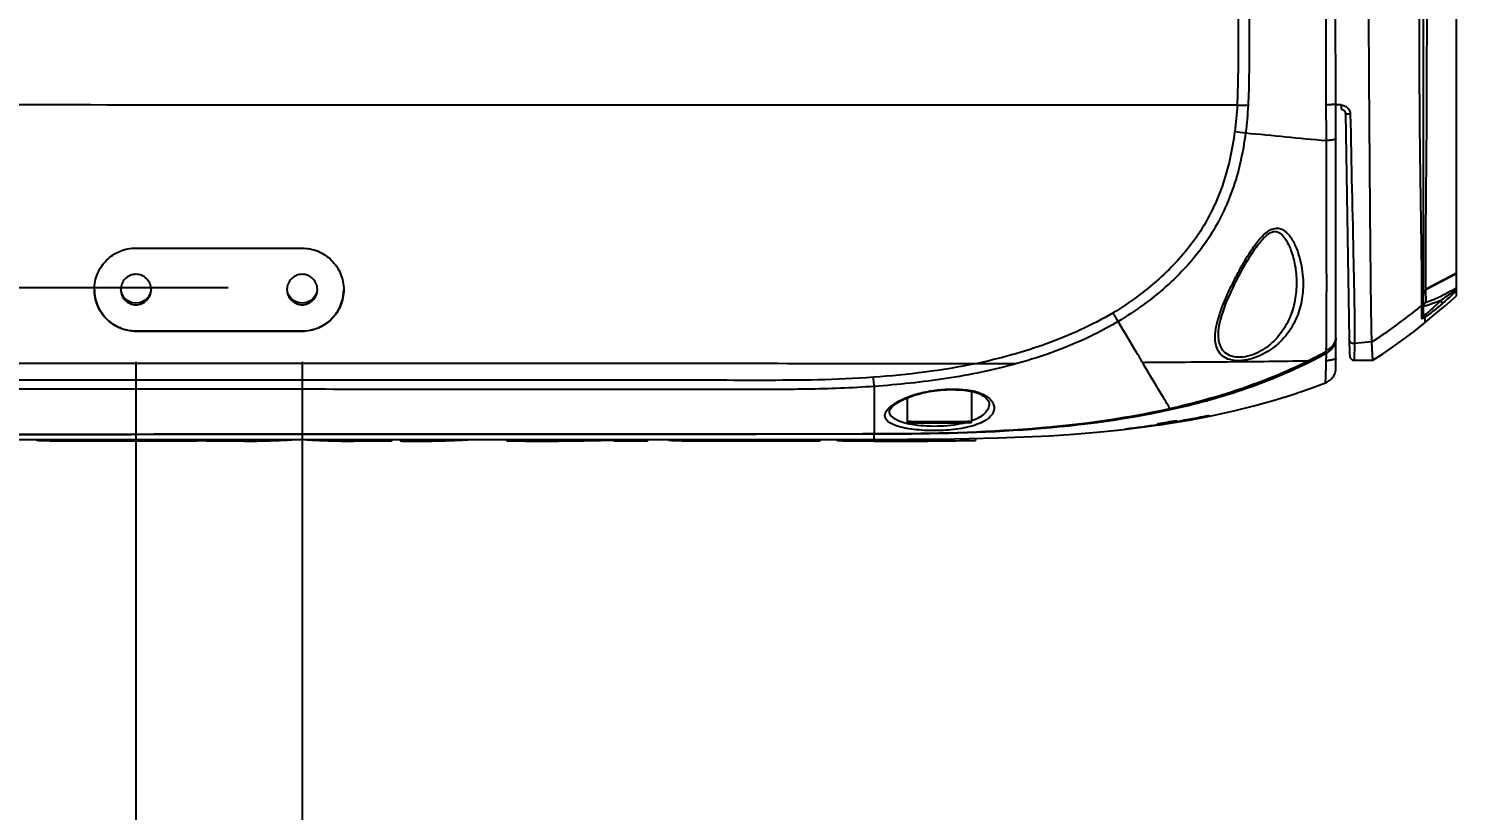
# Model space of a CAD drawing. Header units: millimetres. Extents: x 5828 to 6704, y 123 to 421.
# Drawn here: x 6383.82 to 6391.55, y 184.12 to 188.35 of the extents above; entities that cross this region are included whole.
import ezdxf

# ---------------------------------------------------------------- set-up
doc = ezdxf.new("R2010")
doc.units = ezdxf.units.MM
doc.layers.add('外形图', color=7, linetype='Continuous')
doc.layers.add('尺寸标注', color=7, linetype='Continuous')
doc.styles.add('微软雅黑', font='msyh.ttc', dxfattribs={"height": 1.5})
doc.dimstyles.new('尺寸标注_1_20比例', dxfattribs={"dimtxt": 1.5, "dimasz": 1.25, "dimexe": 0.5, "dimexo": 0.4, "dimgap": 0.5, "dimtad": 1, "dimdec": 1, "dimlfac": 20, "dimdsep": 46, "dimtxsty": '微软雅黑', "dimcen": 0.09, "dimadec": 0, "dimazin": 0, "dimtp": 0.01, "dimtm": 0.01, "dimtfac": 1, "dimtdec": 1, "dimtofl": 0, "dimtmove": 0, "dimatfit": 3, "dimfxl": 1, "dimtolj": 1, "dimarcsym": 0})

# ---------------------------------------------------------------- blocks, each defined once
blk = doc.blocks.new('*D1097')
at = {"layer": 'Defpoints', "color": 0}
for p in [(6374.8045, 187.5086), (6384.4045, 186.9495), (6384.4045, 180.8006)]:
    blk.add_point(p, dxfattribs=at)
at = {"layer": '尺寸标注', "color": 0, "lineweight": -2}
for p, q in [((6374.8045, 187.1086), (6374.8045, 180.3006)), ((6384.4045, 186.5495), (6384.4045, 180.3006)), ((6376.0545, 180.8006), (6383.1545, 180.8006))]:
    blk.add_line(p, q, dxfattribs=at)
at = {"layer": '尺寸标注', "color": 0}
for points in [[(6376.0545, 181.009), (6376.0545, 180.5923), (6374.8045, 180.8006)], [(6383.1545, 180.5923), (6383.1545, 181.009), (6384.4045, 180.8006)]]:
    blk.add_solid(points, dxfattribs=at)
at = {"layer": '尺寸标注', "color": 0, "insert": (6379.6045, 182.0744), "char_height": 1.5, "attachment_point": 5, "style": '微软雅黑'}
blk.add_mtext('\\A1;\\A1;{\\fAlibaba PuHuiTi 3.0 55 Regular|b0|i0|c134|p18;192}', dxfattribs=at)
blk = doc.blocks.new('*D1098')
at = {"layer": 'Defpoints', "color": 0}
for p in [(6384.4045, 186.9495), (6385.3045, 186.9495), (6384.4045, 180.8006)]:
    blk.add_point(p, dxfattribs=at)
at = {"layer": '尺寸标注', "color": 0, "lineweight": -2}
for p, q in [((6384.4045, 186.5495), (6384.4045, 180.3006)), ((6385.3045, 186.5495), (6385.3045, 180.3006)), ((6383.1545, 180.8006), (6381.9045, 180.8006)), ((6386.5545, 180.8006), (6391.321, 180.8006))]:
    blk.add_line(p, q, dxfattribs=at)
at = {"layer": '尺寸标注', "color": 0}
for points in [[(6383.1545, 180.5923), (6383.1545, 181.009), (6384.4045, 180.8006)], [(6386.5545, 181.009), (6386.5545, 180.5923), (6385.3045, 180.8006)]]:
    blk.add_solid(points, dxfattribs=at)
at = {"layer": '尺寸标注', "color": 0, "insert": (6389.7425, 182.0722), "char_height": 1.5, "attachment_point": 5, "style": '微软雅黑'}
blk.add_mtext('\\A1;\\A1;{\\fAlibaba PuHuiTi 3.0 55 Regular|b0|i0|c134|p18;18}', dxfattribs=at)
blk = doc.blocks.new('*D1099')
at = {"layer": 'Defpoints', "color": 0}
for p in [(6385.3045, 191.5488), (6370.1354, 186.9495), (6385.3045, 186.9495)]:
    blk.add_point(p, dxfattribs=at)
at = {"layer": '尺寸标注', "color": 0, "lineweight": -2}
for p, q in [((6384.9045, 191.5488), (6369.6354, 191.5488)), ((6370.1354, 190.2988), (6370.1354, 188.1995)), ((6384.9045, 186.9495), (6369.6354, 186.9495))]:
    blk.add_line(p, q, dxfattribs=at)
at = {"layer": '尺寸标注', "color": 0}
for points in [[(6370.3437, 190.2988), (6369.927, 190.2988), (6370.1354, 191.5488)], [(6369.927, 188.1995), (6370.3437, 188.1995), (6370.1354, 186.9495)]]:
    blk.add_solid(points, dxfattribs=at)
at = {"layer": '尺寸标注', "color": 0, "insert": (6368.8616, 189.3315), "char_height": 1.5, "attachment_point": 5, "rotation": 90, "style": '微软雅黑'}
blk.add_mtext('\\A1;\\A1;{\\fAlibaba PuHuiTi 3.0 55 Regular|b0|i0|c134|p18;92}', dxfattribs=at)
blk = doc.blocks.new('*D1156')
at = {"layer": 'Defpoints', "color": 0}
for p in [(6399.0545, 188.5336), (6374.8045, 187.5086), (6374.8045, 176.0125)]:
    blk.add_point(p, dxfattribs=at)
at = {"layer": '尺寸标注', "color": 0, "lineweight": -2}
for p, q in [((6399.0545, 188.1336), (6399.0545, 175.5125)), ((6374.8045, 187.1086), (6374.8045, 175.5125)), ((6397.8045, 176.0125), (6376.0545, 176.0125))]:
    blk.add_line(p, q, dxfattribs=at)
at = {"layer": '尺寸标注', "color": 0}
for points in [[(6376.0545, 176.2209), (6376.0545, 175.8042), (6374.8045, 176.0125)], [(6397.8045, 175.8042), (6397.8045, 176.2209), (6399.0545, 176.0125)]]:
    blk.add_solid(points, dxfattribs=at)
at = {"layer": '尺寸标注', "color": 0, "insert": (6386.9295, 177.2882), "char_height": 1.5, "attachment_point": 5, "style": '微软雅黑'}
blk.add_mtext('\\A1;485', dxfattribs=at)

msp = doc.modelspace()

# ---------------------------------------------------------------- linework, layer by layer
at = {"layer": '外形图', "linetype": 'ByBlock'}
for p, q in [((6391.377, 186.8027), (6391.377, 191.7367)), ((6391.5545, 187.2464), (6391.5545, 191.6104)), ((6390.8995, 187.9423), (6390.9004, 187.9423)), ((6390.9004, 187.9423), (6390.902, 187.9423)), ((6390.902, 186.5179), (6390.902, 187.9423)), ((6390.902, 187.9423), (6390.9295, 187.9423)), ((6390.9295, 187.9423), (6390.9295, 187.9177)), ((6390.9529, 187.8934), (6390.9745, 186.6721)), ((6391.5545, 186.9067), (6391.5545, 187.2464)), ((6390.6883, 186.9897), (6390.6883, 186.9896)), ((6391.5545, 187.0249), (6391.3896, 186.9388)), ((6391.3896, 186.9388), (6391.3895, 186.9421)), ((6391.3905, 186.873), (6391.3896, 186.9388)), ((6391.5545, 186.9344), (6391.5545, 186.9428)), ((6389.7235, 186.7679), (6389.6952, 186.8145)), ((6391.3677, 186.7833), (6391.3678, 186.8546)), ((6391.3851, 186.7625), (6391.3845, 186.7907)), ((6384.4045, 186.7155), (6384.4045, 186.7158)), ((6384.4045, 186.7158), (6385.3045, 186.7158)), ((6385.3045, 186.7151), (6385.3045, 186.7158)), ((6390.9745, 186.6721), (6390.9762, 186.5903)), ((6391.0024, 186.6481), (6391.0014, 186.5581)), ((6391.0967, 186.6569), (6391.0024, 186.6481)), ((6390.9762, 186.5909), (6390.9764, 186.5835)), ((6390.9764, 186.5839), (6390.9764, 186.5832)), ((6390.9764, 186.5832), (6390.9764, 186.5823)), ((6390.9764, 186.5823), (6390.9764, 186.5821)), ((6390.9764, 186.5821), (6390.9764, 186.5819)), ((6390.9764, 186.5819), (6390.9764, 186.5817)), ((6390.9764, 186.5816), (6390.9765, 186.5816)), ((6390.9765, 186.5815), (6390.9765, 186.5814)), ((6391.0014, 186.5581), (6391.102, 186.5582)), ((6388.402, 186.4164), (6388.402, 186.1606)), ((6388.5795, 186.3534), (6388.5795, 186.227)), ((6388.9295, 186.3896), (6388.9295, 186.227)), ((6390.1177, 186.2362), (6390.2361, 186.2592)), ((6390.2134, 186.2578), (6390.2131, 186.2604)), ((6390.2134, 186.2604), (6390.2134, 186.2578)), ((6389.7367, 186.1814), (6389.8662, 186.1971)), ((6389.7634, 186.1856), (6389.7634, 186.187)), ((6389.7634, 186.1856), (6389.7635, 186.187)), ((6389.7635, 186.1856), (6389.7634, 186.1856)), ((6389.8662, 186.1971), (6389.994, 186.2155)), ((6389.9384, 186.2106), (6389.9388, 186.2153)), ((6389.9384, 186.2106), (6389.9384, 186.2153)), ((6389.9384, 186.2088), (6389.9385, 186.2106)), ((6389.9384, 186.2072), (6389.9384, 186.2088)), ((6389.9384, 186.2072), (6389.9385, 186.2088)), ((6389.9385, 186.2106), (6389.9389, 186.2152)), ((6389.9385, 186.2088), (6389.9386, 186.2106)), ((6389.9386, 186.2106), (6389.9391, 186.2152)), ((6389.9389, 186.2152), (6389.9389, 186.2154)), ((6389.9391, 186.2152), (6389.9391, 186.2154)), ((6389.994, 186.2155), (6390.1177, 186.2362)), ((6390.0376, 186.2311), (6390.0376, 186.2319)), ((6390.038, 186.2267), (6390.0376, 186.2311)), ((6390.0382, 186.2268), (6390.0377, 186.2319)), ((6390.0384, 186.2268), (6390.0379, 186.232)), ((6390.0384, 186.2228), (6390.038, 186.2267)), ((6390.0384, 186.2248), (6390.0382, 186.2268)), ((6390.0384, 186.232), (6390.0384, 186.2268)), ((6390.0384, 186.2248), (6390.0384, 186.2228)), ((6381.8543, 186.1298), (6388.402, 186.1298)), ((6383.8683, 186.1298), (6383.8683, 186.1244)), ((6384.7845, 186.1298), (6384.7845, 186.1198)), ((6384.9886, 186.1198), (6384.7845, 186.1198)), ((6384.9886, 186.1298), (6384.9886, 186.1198)), ((6385.584, 186.1298), (6385.584, 186.1198)), ((6385.7881, 186.1198), (6385.584, 186.1198)), ((6385.7881, 186.1298), (6385.7881, 186.1198)), ((6385.8349, 186.1266), (6385.7881, 186.1266)), ((6385.8349, 186.1298), (6385.8349, 186.121)), ((6385.9299, 186.1298), (6385.9299, 186.1198)), ((6386.4129, 186.1298), (6386.4129, 186.1198)), ((6386.5115, 186.1198), (6386.4129, 186.1198)), ((6386.5115, 186.1298), (6386.5115, 186.1198)), ((6386.5896, 186.1298), (6386.5896, 186.1199)), ((6386.9913, 186.1299), (6386.9913, 186.1199)), ((6387.1723, 186.1199), (6386.9913, 186.1199)), ((6387.1723, 186.1299), (6387.1723, 186.1199)), ((6387.2908, 186.1298), (6387.2908, 186.1243)), ((6387.2909, 186.1241), (6387.2908, 186.1243)), ((6387.7731, 186.1298), (6387.7731, 186.1198)), ((6388.1073, 186.1298), (6388.1073, 186.1202)), ((6388.2017, 186.1298), (6388.2017, 186.124)), ((6388.2444, 186.1298), (6388.2444, 186.1205)), ((6388.402, 186.1606), (6388.402, 186.1589)), ((6388.402, 186.1299), (6388.402, 186.1589)), ((6388.402, 186.1298), (6388.5816, 186.1301)), ((6388.6065, 186.1302), (6388.6065, 186.1202)), ((6388.9507, 186.1343), (6388.9507, 186.1242))]:
    msp.add_line(p, q, dxfattribs=at)
for points in [[(6390.9295, 187.9177), (6390.9319, 187.9174), (6390.9343, 187.9169), (6390.9366, 187.9162), (6390.9389, 187.9152), (6390.9411, 187.914), (6390.9432, 187.9126), (6390.9451, 187.9109), (6390.9469, 187.9091), (6390.9485, 187.907), (6390.9498, 187.9049), (6390.9509, 187.9026), (6390.9518, 187.9002), (6390.9524, 187.8977), (6390.9528, 187.8952), (6390.9529, 187.8934)], [(6390.2657, 186.7023), (6390.2662, 186.7149), (6390.2677, 186.7292), (6390.2701, 186.7446), (6390.2735, 186.7615), (6390.278, 186.7798), (6390.2837, 186.7997), (6390.2905, 186.8208), (6390.2982, 186.8425), (6390.3067, 186.8644), (6390.3156, 186.8862), (6390.3248, 186.9074), (6390.334, 186.9278), (6390.343, 186.9471), (6390.3517, 186.9652), (6390.3602, 186.9824), (6390.3685, 186.9987), (6390.3766, 187.0144), (6390.3846, 187.0295), (6390.3926, 187.0442), (6390.4005, 187.0584), (6390.4082, 187.072), (6390.4157, 187.0851), (6390.4231, 187.0975), (6390.4303, 187.1094), (6390.4373, 187.1207), (6390.4441, 187.1315), (6390.4508, 187.1417), (6390.4573, 187.1514), (6390.4636, 187.1605), (6390.4697, 187.1691), (6390.4758, 187.1774), (6390.4817, 187.1852), (6390.4876, 187.1926), (6390.4933, 187.1996), (6390.4989, 187.2061), (6390.5045, 187.2123), (6390.5099, 187.218), (6390.5151, 187.2233), (6390.5203, 187.2282), (6390.5255, 187.2327), (6390.5305, 187.2368), (6390.5355, 187.2406), (6390.5404, 187.2439), (6390.5452, 187.2469), (6390.5499, 187.2494), (6390.5543, 187.2514), (6390.5585, 187.253), (6390.5625, 187.2541), (6390.5662, 187.2549), (6390.5698, 187.2554), (6390.5735, 187.2555), (6390.5772, 187.2552), (6390.581, 187.2546), (6390.5848, 187.2536), (6390.5887, 187.2521), (6390.5927, 187.2501), (6390.5966, 187.2478), (6390.6006, 187.245), (6390.6045, 187.2418), (6390.6084, 187.2382), (6390.6123, 187.2343), (6390.6163, 187.2298), (6390.6203, 187.2249), (6390.6244, 187.2194), (6390.6284, 187.2135), (6390.6325, 187.2071), (6390.6365, 187.2002), (6390.6404, 187.193), (6390.6443, 187.1854), (6390.648, 187.1774), (6390.6517, 187.1691), (6390.6552, 187.1605), (6390.6586, 187.1516), (6390.6619, 187.1423), (6390.665, 187.1329), (6390.668, 187.1231), (6390.6708, 187.1131), (6390.6734, 187.1029), (6390.6759, 187.0924), (6390.6782, 187.0817), (6390.6803, 187.0708), (6390.6822, 187.0597), (6390.6838, 187.0484), (6390.6852, 187.0368), (6390.6864, 187.0251), (6390.6873, 187.0132), (6390.688, 187.0011), (6390.6883, 186.9897)], [(6391.3851, 186.7625), (6391.4365, 186.8049), (6391.4935, 186.8534), (6391.5545, 186.9066)], [(6391.102, 186.5582), (6391.1538, 186.591), (6391.2086, 186.6283), (6391.2656, 186.6694), (6391.3247, 186.7144), (6391.3851, 186.7625)], [(6390.9765, 186.5813), (6390.9765, 186.5812), (6390.9765, 186.581)], [(6390.9765, 186.581), (6390.9765, 186.5808), (6390.9765, 186.5807), (6390.9765, 186.5805), (6390.9766, 186.5803), (6390.9766, 186.5801), (6390.9766, 186.5798), (6390.9767, 186.5795), (6390.9767, 186.5791), (6390.9768, 186.5786), (6390.9769, 186.578), (6390.9771, 186.5773), (6390.9773, 186.5764), (6390.9776, 186.5755), (6390.9779, 186.5745), (6390.9784, 186.5734), (6390.979, 186.5721), (6390.9797, 186.5706), (6390.9807, 186.569), (6390.982, 186.5673), (6390.9837, 186.5654), (6390.9856, 186.5637), (6390.9878, 186.5621), (6390.9901, 186.5608), (6390.9925, 186.5597), (6390.995, 186.5589), (6390.9976, 186.5584), (6391.0003, 186.5581), (6391.0014, 186.5581)], [(6390.8454, 186.4355), (6390.8505, 186.4376), (6390.8565, 186.4407), (6390.8622, 186.4441), (6390.8677, 186.448), (6390.8728, 186.4523), (6390.8776, 186.457), (6390.8821, 186.4621), (6390.8861, 186.4674), (6390.8898, 186.4731), (6390.893, 186.479), (6390.8957, 186.4851), (6390.8979, 186.4915), (6390.8997, 186.4979), (6390.901, 186.5045), (6390.9017, 186.5112), (6390.902, 186.5179)], [(6390.2361, 186.2592), (6390.3496, 186.2842), (6390.4583, 186.3113), (6390.5625, 186.3402), (6390.6623, 186.3709), (6390.7578, 186.4032), (6390.8454, 186.4355)], [(6388.4843, 186.2823), (6388.4845, 186.2842), (6388.4853, 186.2868), (6388.4866, 186.2899), (6388.4887, 186.2934), (6388.4914, 186.2972), (6388.4949, 186.3013), (6388.4992, 186.3057), (6388.5044, 186.3104), (6388.5104, 186.3153), (6388.5174, 186.3204), (6388.5251, 186.3256), (6388.5338, 186.3309), (6388.5432, 186.3362), (6388.5534, 186.3415), (6388.5644, 186.3468), (6388.5759, 186.3519), (6388.5881, 186.3569), (6388.6008, 186.3618), (6388.6139, 186.3664), (6388.6275, 186.3709), (6388.6414, 186.3751), (6388.6547, 186.3788)], [(6388.6547, 186.3788), (6388.6642, 186.3812), (6388.6756, 186.3838), (6388.6878, 186.3863), (6388.7008, 186.3887), (6388.7147, 186.3909), (6388.7293, 186.3929), (6388.7446, 186.3947), (6388.7606, 186.3962), (6388.7773, 186.3974), (6388.7942, 186.3982), (6388.8112, 186.3987), (6388.8278, 186.3988), (6388.8438, 186.3986), (6388.8591, 186.398), (6388.8734, 186.3971), (6388.8867, 186.396), (6388.899, 186.3946), (6388.9104, 186.393), (6388.9208, 186.3913), (6388.9304, 186.3894), (6388.9391, 186.3873), (6388.9471, 186.3852), (6388.9542, 186.3829), (6388.96, 186.3809)], [(6388.96, 186.3809), (6388.9684, 186.3774), (6388.977, 186.3735), (6388.9848, 186.3693), (6388.9921, 186.3649), (6388.9986, 186.3604), (6389.0044, 186.3557), (6389.0094, 186.351), (6389.0138, 186.3462), (6389.0174, 186.3413), (6389.0203, 186.3365), (6389.0223, 186.3317), (6389.0235, 186.3269), (6389.024, 186.3224)], [(6388.9161, 186.1335), (6389.0698, 186.1373), (6389.2144, 186.1427), (6389.3502, 186.1495), (6389.4802, 186.158), (6389.6079, 186.1685), (6389.7367, 186.1814)], [(6388.5816, 186.1301), (6388.7533, 186.1312), (6388.9161, 186.1335)]]:
    msp.add_lwpolyline(points, dxfattribs=at)
for centre, radius, start, end in [((6390.3688, 197.686), 9.7481, 269.98565, 270.33831), ((6390.8903, 188.1096), 0.1677, 273.25175, 273.458), ((6392.9174, 206.8786), 19.2531, 262.34935, 262.52517), ((6407.8356, 366.8254), 179.8823, 264.441796, 264.581454), ((6384.4045, 186.9495), 0.0825, 183.03437, 186.03491), ((6384.4045, 186.9495), 0.0825, 353.96509, 356.96563), ((6385.3045, 186.9495), 0.0825, 183.03437, 186.03491), ((6385.3045, 186.9495), 0.0825, 353.96509, 356.96563), ((6391.4013, 186.9174), 0.0243, 167.77104, 179.9806), ((6391.4019, 186.8508), 0.0249, 117.29911, 179.95023), ((6389.6192, 188.8276), 2.5389, 296.37876, 298.90541), ((6389.5606, 188.9643), 2.6963, 296.60253, 298.58394), ((6379.3633, 186.833), 11.4897, 358.62367, 358.82097), ((6390.8565, 186.6837), 0.1268, 266.94894, 271.27757), ((6389.2671, 190.7163), 4.5553, 279.74796, 281.98941), ((6389.265, 190.797), 4.6371, 279.60071, 281.80138), ((6389.1092, 191.6976), 5.5493, 276.76969, 278.59299), ((6389.1086, 191.7843), 5.6369, 276.6723, 278.46504), ((6389.1876, 191.0177), 4.8607, 278.88534, 280.08043), ((6389.1829, 191.3825), 5.2301, 278.30551, 279.41425), ((6384.9681, 191.3208), 5.201, 270.2254, 272.33089), ((6384.9675, 191.3367), 5.2169, 272.33089, 273.53711), ((6385.6047, 191.1292), 5.0094, 266.38989, 267.62081), ((6385.6041, 191.1134), 4.9936, 267.62081, 269.76955), ((6385.9515, 191.9544), 5.8346, 268.85508, 269.78719), ((6385.9085, 191.8268), 5.707, 270.2146, 272.22479), ((6385.9079, 191.842), 5.7222, 272.2248, 273.37444), ((6386.5277, 205.3351), 19.2152, 269.95169, 270.18447), ((6386.521, 203.7474), 17.6276, 270.22266, 271.26781), ((6386.5201, 203.7923), 17.6725, 271.26751, 271.52784), ((6388.4496, 225.6793), 39.5595, 269.93109, 270.2273), ((6388.5457, 206.0779), 19.9578, 270.17463, 271.16284)]:
    msp.add_arc(centre, radius, start, end, dxfattribs=at)
for points, knots in [([(6391.3678, 186.8546), (6391.3677, 186.9799), (6391.365, 187.2153), (6391.3603, 187.5125), (6391.357, 187.7485), (6391.3555, 187.9392), (6391.3549, 188.1331), (6391.3538, 188.3938), (6391.3528, 188.7211), (6391.3518, 189.1153), (6391.3523, 189.5104), (6391.3531, 189.9051), (6391.3548, 190.2981), (6391.3558, 190.6828), (6391.3616, 191.0405), (6391.3656, 191.3402), (6391.368, 191.5723), (6391.3679, 191.7002), (6391.3678, 191.7559)], [0, 0, 0, 0, 0.076656, 0.14409, 0.181923, 0.221136, 0.260802, 0.300617, 0.380691, 0.461139, 0.541891, 0.622485, 0.702756, 0.782397, 0.857959, 0.921712, 0.965872, 1, 1, 1, 1]), ([(6390.3726, 189.2374), (6390.3726, 189.1291), (6390.3725, 188.9125), (6390.373, 188.5875), (6390.3738, 188.2627), (6390.3716, 188.046), (6390.3664, 187.9379)], [0, 0, 0, 0, 0.250065, 0.500095, 0.750082, 1, 1, 1, 1]), ([(6390.4323, 189.2375), (6390.432, 189.1292), (6390.4321, 188.9126), (6390.4321, 188.5876), (6390.4321, 188.3169), (6390.4318, 188.1004), (6390.4293, 187.9921), (6390.4264, 187.9381)], [0, 0, 0, 0, 0.250079, 0.500112, 0.750092, 0.875058, 1, 1, 1, 1]), ([(6390.8922, 189.2409), (6390.8921, 189.2138), (6390.8927, 189.1595), (6390.8936, 189.0781), (6390.8939, 188.9967), (6390.8946, 188.8882), (6390.8958, 188.7527), (6390.8971, 188.5362), (6390.8984, 188.266), (6390.8998, 188.0501), (6390.9004, 187.9423)], [0, 0, 0, 0, 0.062727, 0.125411, 0.188105, 0.250769, 0.375989, 0.501126, 0.751014, 1, 1, 1, 1]), ([(6391.0967, 186.6569), (6391.0953, 186.6963), (6391.0929, 186.8163), (6391.0904, 187.0444), (6391.0874, 187.3555), (6391.0835, 187.84), (6391.0796, 188.473), (6391.0784, 188.9837), (6391.0784, 189.2403)], [0, 0, 0, 0, 0.045801, 0.139399, 0.264904, 0.407037, 0.701988, 1, 1, 1, 1]), ([(6391.3897, 186.9422), (6391.3889, 186.9553), (6391.3882, 186.9912), (6391.3879, 187.0583), (6391.3883, 187.1507), (6391.3893, 187.314), (6391.3909, 187.4991), (6391.3931, 187.7011), (6391.3943, 187.9231), (6391.3949, 188.2068), (6391.3959, 188.55), (6391.3957, 188.8374), (6391.3959, 189.0681), (6391.3965, 189.1838), (6391.3965, 189.2417)], [0, 0, 0, 0, 0.017211, 0.046794, 0.087597, 0.137726, 0.259848, 0.329005, 0.401248, 0.549512, 0.699029, 0.849075, 0.924402, 1, 1, 1, 1]), ([(6390.8452, 189.0287), (6390.8456, 188.8472), (6390.8461, 188.4847), (6390.8484, 188.1221), (6390.8481, 187.9411)], [0, 0, 0, 0, 0.500695, 1, 1, 1, 1]), ([(6390.3664, 187.9379), (6389.7477, 187.938), (6387.2733, 187.9384), (6384.7989, 187.9392), (6382.9432, 187.9404)], [0, 0, 0, 0, 0.250047, 1, 1, 1, 1]), ([(6390.8823, 187.9416), (6390.8799, 187.9415), (6390.8688, 187.9412), (6390.8577, 187.9411), (6390.8489, 187.9411)], [0, 0, 0, 0, 0.213048, 1, 1, 1, 1]), ([(6390.8998, 187.9422), (6390.8989, 187.9422), (6390.893, 187.9419), (6390.8872, 187.9417), (6390.8823, 187.9416)], [0, 0, 0, 0, 0.159571, 1, 1, 1, 1]), ([(6390.9296, 187.9407), (6390.9296, 187.9402), (6390.9295, 187.9393), (6390.9308, 187.9386), (6390.932, 187.9391), (6390.9337, 187.9389), (6390.9358, 187.9386), (6390.9391, 187.9382), (6390.9431, 187.9372), (6390.9494, 187.9352), (6390.9568, 187.9314), (6390.9646, 187.9253), (6390.971, 187.9177), (6390.9775, 187.9063), (6390.9797, 187.8964), (6390.9798, 187.8898)], [0, 0, 0, 0, 0.016689, 0.029714, 0.047244, 0.063326, 0.094502, 0.126031, 0.189019, 0.251914, 0.377286, 0.502336, 0.627128, 0.751778, 1, 1, 1, 1]), ([(6390.9798, 187.8898), (6390.9764, 187.8897), (6390.9702, 187.8897), (6390.9615, 187.8904), (6390.9565, 187.8912), (6390.9529, 187.8925), (6390.9529, 187.8934)], [0, 0, 0, 0, 0.36672, 0.684963, 0.904442, 1, 1, 1, 1]), ([(6390.9798, 187.8898), (6390.9849, 187.6209), (6390.9926, 187.2973), (6391.0001, 186.9297), (6391.0026, 186.7847), (6391.0026, 186.6944), (6391.0024, 186.6481)], [0, 0, 0, 0, 0.649725, 0.781888, 0.88825, 1, 1, 1, 1]), ([(6390.3542, 187.7968), (6390.3406, 187.6955), (6390.2978, 187.494), (6390.1581, 187.2167), (6389.9486, 186.989), (6389.7828, 186.8675), (6389.6953, 186.8145)], [0, 0, 0, 0, 0.250078, 0.499828, 0.74977, 1, 1, 1, 1]), ([(6390.4127, 187.7889), (6390.3992, 187.6833), (6390.3532, 187.4736), (6390.2073, 187.185), (6389.9885, 186.948), (6389.8145, 186.8235), (6389.7235, 186.7679)], [0, 0, 0, 0, 0.250116, 0.499896, 0.749765, 1, 1, 1, 1]), ([(6390.8492, 187.747), (6390.849, 187.6356), (6390.8489, 187.4449), (6390.8495, 187.1821), (6390.8505, 186.9151), (6390.8491, 186.7275), (6390.848, 186.612)], [0, 0, 0, 0, 0.294242, 0.504072, 0.694675, 1, 1, 1, 1]), ([(6390.902, 187.7579), (6390.902, 187.7562), (6390.8959, 187.7531), (6390.8862, 187.7509), (6390.8692, 187.7483), (6390.8564, 187.7473), (6390.8492, 187.7468)], [0, 0, 0, 0, 0.09065, 0.292728, 0.602921, 1, 1, 1, 1]), ([(6390.248, 186.6854), (6390.2484, 186.7033), (6390.2534, 186.7407), (6390.2743, 186.8185), (6390.3066, 186.898), (6390.3448, 186.9788), (6390.3771, 187.0415), (6390.4123, 187.1042), (6390.4446, 187.1556), (6390.4733, 187.1953), (6390.4969, 187.2236), (6390.5233, 187.2491), (6390.5533, 187.269), (6390.5883, 187.276), (6390.62, 187.2635), (6390.6436, 187.2416), (6390.6683, 187.2073), (6390.6908, 187.1594), (6390.7093, 187.0996), (6390.7207, 187.0387), (6390.7238, 186.9978), (6390.7242, 186.9775)], [0, 0, 0, 0, 0.051165, 0.107033, 0.229799, 0.295206, 0.362436, 0.431014, 0.500561, 0.535593, 0.570702, 0.605706, 0.640061, 0.672528, 0.70313, 0.733292, 0.763443, 0.823543, 0.883128, 0.941944, 1, 1, 1, 1]), ([(6384.1795, 186.9404), (6384.1795, 186.9697), (6384.1912, 187.0288), (6384.2413, 187.1035), (6384.3161, 187.1535), (6384.3752, 187.1651), (6384.4045, 187.1651)], [0, 0, 0, 0, 0.2499, 0.499789, 0.7498, 1, 1, 1, 1]), ([(6385.3045, 187.1647), (6385.3338, 187.1647), (6385.3929, 187.153), (6385.4677, 187.1029), (6385.5178, 187.0282), (6385.5295, 186.969), (6385.5295, 186.9398)], [0, 0, 0, 0, 0.250111, 0.500225, 0.75021, 1, 1, 1, 1]), ([(6384.487, 186.9408), (6384.487, 186.9515), (6384.4827, 186.9732), (6384.4643, 187.0006), (6384.4369, 187.019), (6384.4045, 187.0254), (6384.3721, 187.019), (6384.3446, 187.0006), (6384.3263, 186.9732), (6384.322, 186.9515), (6384.322, 186.9408)], [0, 0, 0, 0, 0.124991, 0.249988, 0.374991, 0.5, 0.625009, 0.750012, 0.875009, 1, 1, 1, 1]), ([(6385.387, 186.9408), (6385.387, 186.9515), (6385.3827, 186.9732), (6385.3643, 187.0006), (6385.3369, 187.019), (6385.3045, 187.0254), (6385.2721, 187.019), (6385.2446, 187.0006), (6385.2263, 186.9732), (6385.222, 186.9515), (6385.222, 186.9408)], [0, 0, 0, 0, 0.124991, 0.249988, 0.374991, 0.5, 0.625009, 0.750012, 0.875009, 1, 1, 1, 1]), ([(6390.7242, 186.9775), (6390.7248, 186.944), (6390.7196, 186.8765), (6390.6891, 186.7776), (6390.6322, 186.6853), (6390.5468, 186.6077), (6390.4565, 186.5649), (6390.3804, 186.553), (6390.3296, 186.5578), (6390.2889, 186.5768), (6390.2622, 186.6077), (6390.2494, 186.6453), (6390.2477, 186.6718), (6390.248, 186.6854)], [0, 0, 0, 0, 0.123709, 0.24849, 0.378964, 0.520092, 0.669582, 0.740692, 0.802992, 0.855574, 0.902635, 0.949669, 1, 1, 1, 1]), ([(6390.6883, 186.9896), (6390.6889, 186.9576), (6390.6847, 186.8933), (6390.6597, 186.7986), (6390.6122, 186.7087), (6390.5388, 186.6308), (6390.4579, 186.5855), (6390.3877, 186.5716), (6390.34, 186.5757), (6390.3021, 186.5951), (6390.2782, 186.6261), (6390.2669, 186.663), (6390.2654, 186.6889), (6390.2656, 186.7022)], [0, 0, 0, 0, 0.125502, 0.251508, 0.381573, 0.52014, 0.66656, 0.73682, 0.798475, 0.850878, 0.898891, 0.947739, 1, 1, 1, 1]), ([(6384.1795, 186.9404), (6384.1795, 186.9112), (6384.1913, 186.8521), (6384.2414, 186.7775), (6384.3161, 186.7275), (6384.3753, 186.7158), (6384.4045, 186.7158)], [0, 0, 0, 0, 0.249982, 0.499975, 0.749982, 1, 1, 1, 1]), ([(6384.4045, 186.7155), (6384.3752, 186.7155), (6384.3161, 186.7273), (6384.2413, 186.7773), (6384.1912, 186.8521), (6384.1795, 186.9112), (6384.1795, 186.9404)], [0, 0, 0, 0, 0.250102, 0.500222, 0.750209, 1, 1, 1, 1]), ([(6384.322, 186.9408), (6384.322, 186.9301), (6384.3263, 186.9084), (6384.3446, 186.8809), (6384.3721, 186.8626), (6384.4045, 186.8561), (6384.4369, 186.8626), (6384.4643, 186.8809), (6384.4827, 186.9084), (6384.487, 186.9301), (6384.487, 186.9408)], [0, 0, 0, 0, 0.124991, 0.249988, 0.374991, 0.5, 0.625009, 0.750012, 0.875009, 1, 1, 1, 1]), ([(6384.4865, 186.9408), (6384.4845, 186.9212), (6384.4648, 186.8822), (6384.4045, 186.8594), (6384.3442, 186.8822), (6384.3245, 186.9212), (6384.3224, 186.9408)], [0, 0, 0, 0, 0.249987, 0.5, 0.750013, 1, 1, 1, 1]), ([(6385.222, 186.9408), (6385.222, 186.9301), (6385.2263, 186.9084), (6385.2446, 186.8809), (6385.2721, 186.8626), (6385.3045, 186.8561), (6385.3369, 186.8626), (6385.3643, 186.8809), (6385.3827, 186.9084), (6385.387, 186.9301), (6385.387, 186.9408)], [0, 0, 0, 0, 0.124991, 0.249988, 0.374991, 0.5, 0.625009, 0.750012, 0.875009, 1, 1, 1, 1]), ([(6385.3865, 186.9408), (6385.3845, 186.9212), (6385.3648, 186.8822), (6385.3045, 186.8594), (6385.2442, 186.8822), (6385.2245, 186.9212), (6385.2224, 186.9408)], [0, 0, 0, 0, 0.249987, 0.5, 0.750013, 1, 1, 1, 1]), ([(6385.5295, 186.9398), (6385.5295, 186.9106), (6385.5178, 186.8515), (6385.4677, 186.7768), (6385.3929, 186.7268), (6385.3338, 186.7151), (6385.3045, 186.7151)], [0, 0, 0, 0, 0.249887, 0.499764, 0.74978, 1, 1, 1, 1]), ([(6385.3045, 186.7158), (6385.3337, 186.7158), (6385.3927, 186.7275), (6385.4673, 186.7773), (6385.5175, 186.8517), (6385.5294, 186.9106), (6385.5295, 186.9398)], [0, 0, 0, 0, 0.250018, 0.500025, 0.750018, 1, 1, 1, 1]), ([(6391.3896, 186.9427), (6391.3859, 186.9405), (6391.3794, 186.9343), (6391.377, 186.9255), (6391.377, 186.9213)], [0, 0, 0, 0, 0.501347, 1, 1, 1, 1]), ([(6391.4697, 186.8816), (6391.4575, 186.8767), (6391.4354, 186.868), (6391.4093, 186.8585), (6391.3931, 186.853), (6391.3845, 186.851), (6391.3803, 186.8497), (6391.377, 186.8502), (6391.377, 186.8509)], [0, 0, 0, 0, 0.401918, 0.723551, 0.842857, 0.929376, 0.980894, 1, 1, 1, 1]), ([(6391.5545, 186.9475), (6391.5364, 186.9376), (6391.5091, 186.9233), (6391.4729, 186.9053), (6391.4476, 186.8933), (6391.4254, 186.8834), (6391.41, 186.877), (6391.3996, 186.8735), (6391.3955, 186.8723), (6391.3905, 186.8716), (6391.3905, 186.873)], [0, 0, 0, 0, 0.341822, 0.510819, 0.668417, 0.805465, 0.911766, 0.950306, 0.977853, 1, 1, 1, 1]), ([(6391.4697, 186.8816), (6391.4554, 186.8674), (6391.4298, 186.8428), (6391.4034, 186.819), (6391.3912, 186.8095)], [0, 0, 0, 0, 0.566179, 1, 1, 1, 1]), ([(6391.5545, 186.9428), (6391.5478, 186.9377), (6391.5199, 186.9169), (6391.4915, 186.8966), (6391.4697, 186.8816)], [0, 0, 0, 0, 0.240541, 1, 1, 1, 1]), ([(6391.4767, 186.8637), (6391.478, 186.8655), (6391.4753, 186.8732), (6391.4722, 186.8782), (6391.4697, 186.8816)], [0, 0, 0, 0, 0.344299, 1, 1, 1, 1]), ([(6391.5545, 186.9344), (6391.5485, 186.9285), (6391.5231, 186.9044), (6391.4969, 186.881), (6391.4767, 186.8637)], [0, 0, 0, 0, 0.239987, 1, 1, 1, 1]), ([(6389.6953, 186.8145), (6389.5812, 186.747), (6389.3379, 186.6367), (6389.0812, 186.5671), (6388.9515, 186.5392)], [0, 0, 0, 0, 0.499767, 1, 1, 1, 1]), ([(6391.0967, 186.6569), (6391.12, 186.6718), (6391.2131, 186.7339), (6391.3021, 186.802), (6391.3678, 186.8546)], [0, 0, 0, 0, 0.247487, 1, 1, 1, 1]), ([(6391.3912, 186.8095), (6391.3892, 186.808), (6391.3858, 186.8056), (6391.3817, 186.803), (6391.3792, 186.802), (6391.3779, 186.8015), (6391.377, 186.8022), (6391.377, 186.8027)], [0, 0, 0, 0, 0.441665, 0.750854, 0.853274, 0.9222, 1, 1, 1, 1]), ([(6391.3844, 186.7906), (6391.3882, 186.7939), (6391.3914, 186.8009), (6391.3914, 186.8077), (6391.3912, 186.8095)], [0, 0, 0, 0, 0.734762, 1, 1, 1, 1]), ([(6391.4767, 186.8637), (6391.4596, 186.8492), (6391.4295, 186.8242), (6391.3985, 186.8001), (6391.3845, 186.7907)], [0, 0, 0, 0, 0.571023, 1, 1, 1, 1]), ([(6389.7235, 186.7679), (6389.6809, 186.7424), (6389.5059, 186.6476), (6389.3175, 186.5791), (6389.1737, 186.5397)], [0, 0, 0, 0, 0.250168, 1, 1, 1, 1]), ([(6389.8556, 186.5447), (6389.8451, 186.5622), (6389.801, 186.6366), (6389.7572, 186.7111), (6389.7235, 186.7679)], [0, 0, 0, 0, 0.235788, 1, 1, 1, 1]), ([(6391.3845, 186.7907), (6391.3822, 186.7891), (6391.3776, 186.7864), (6391.3737, 186.7839), (6391.3677, 186.7819), (6391.3677, 186.7833)], [0, 0, 0, 0, 0.451992, 0.770876, 1, 1, 1, 1]), ([(6390.9019, 186.6795), (6390.9015, 186.6651), (6390.8898, 186.6349), (6390.8631, 186.6175), (6390.8484, 186.6123)], [0, 0, 0, 0, 0.479054, 1, 1, 1, 1]), ([(6390.8505, 186.5968), (6390.858, 186.6003), (6390.8715, 186.6105), (6390.8876, 186.6294), (6390.8987, 186.6518), (6390.9013, 186.6681), (6390.9017, 186.6762)], [0, 0, 0, 0, 0.251081, 0.50473, 0.752136, 1, 1, 1, 1]), ([(6391.0024, 186.6481), (6390.9957, 186.6473), (6390.9811, 186.6515), (6390.9746, 186.6654), (6390.9745, 186.672)], [0, 0, 0, 0, 0.503207, 1, 1, 1, 1]), ([(6391.102, 186.5582), (6391.1012, 186.5664), (6391.1004, 186.5828), (6391.0984, 186.6157), (6391.0973, 186.6404), (6391.0967, 186.6569)], [0, 0, 0, 0, 0.25, 0.500003, 1, 1, 1, 1]), ([(6388.9515, 186.5392), (6388.3798, 186.5393), (6387.2364, 186.5396), (6385.8072, 186.5401), (6384.6639, 186.5406), (6383.8066, 186.541), (6382.9495, 186.5415), (6382.0925, 186.5421), (6381.2357, 186.5428), (6380.5219, 186.5434), (6379.951, 186.544), (6379.5229, 186.5445), (6379.095, 186.5449), (6378.6679, 186.5454), (6378.2475, 186.546), (6377.8447, 186.5483), (6377.5266, 186.5513), (6377.292, 186.5543), (6377.1349, 186.5568), (6376.9926, 186.5596), (6376.8664, 186.5625), (6376.7575, 186.5657), (6376.6781, 186.5686), (6376.6239, 186.571), (6376.5907, 186.5728), (6376.5624, 186.5746), (6376.539, 186.5764), (6376.521, 186.5781), (6376.5073, 186.5799), (6376.5003, 186.5815), (6376.4954, 186.5829), (6376.4954, 186.584)], [0, 0, 0, 0, 0.137683, 0.275352, 0.344178, 0.412995, 0.481801, 0.550594, 0.61937, 0.688125, 0.722494, 0.756856, 0.79121, 0.825557, 0.859693, 0.892447, 0.922576, 0.936297, 0.948948, 0.960409, 0.970574, 0.979347, 0.986644, 0.989715, 0.992391, 0.994669, 0.996546, 0.998017, 0.99908, 0.999735, 1, 1, 1, 1]), ([(6390.8464, 186.6049), (6390.8475, 186.6055), (6390.8494, 186.6071), (6390.8509, 186.6093), (6390.8519, 186.611), (6390.8511, 186.6124), (6390.8496, 186.612), (6390.8485, 186.6123), (6390.848, 186.612)], [0, 0, 0, 0, 0.304423, 0.561194, 0.669091, 0.750645, 0.869551, 1, 1, 1, 1]), ([(6390.8506, 186.5966), (6390.8504, 186.5971), (6390.8491, 186.5999), (6390.8477, 186.6026), (6390.8464, 186.6049)], [0, 0, 0, 0, 0.158456, 1, 1, 1, 1]), ([(6390.8955, 186.5622), (6390.8915, 186.5621), (6390.8797, 186.5584), (6390.8675, 186.5571), (6390.8593, 186.5569)], [0, 0, 0, 0, 0.323394, 1, 1, 1, 1]), ([(6390.9014, 186.565), (6390.9011, 186.5647), (6390.8994, 186.5633), (6390.8972, 186.5627), (6390.8955, 186.5622)], [0, 0, 0, 0, 0.17018, 1, 1, 1, 1]), ([(6390.902, 186.5667), (6390.902, 186.5665), (6390.902, 186.5659), (6390.9017, 186.5653), (6390.9014, 186.565)], [0, 0, 0, 0, 0.329171, 1, 1, 1, 1]), ([(6389.1737, 186.5397), (6389.048, 186.5052), (6388.7918, 186.4524), (6388.5321, 186.4258), (6388.402, 186.4164)], [0, 0, 0, 0, 0.499889, 1, 1, 1, 1]), ([(6389.1739, 186.5397), (6389.1558, 186.5392), (6389.1191, 186.5393), (6389.045, 186.5395), (6388.989, 186.5389), (6388.9515, 186.5392)], [0, 0, 0, 0, 0.244481, 0.494984, 1, 1, 1, 1]), ([(6390.7472, 186.553), (6390.6777, 186.5523), (6390.5345, 186.5503), (6390.3144, 186.5482), (6390.1253, 186.5468), (6389.9713, 186.5455), (6389.8941, 186.5453), (6389.8556, 186.5447)], [0, 0, 0, 0, 0.233897, 0.481939, 0.740299, 0.870323, 1, 1, 1, 1]), ([(6390.0033, 186.2971), (6389.9921, 186.3154), (6389.9426, 186.3978), (6389.8939, 186.4806), (6389.8556, 186.5447)], [0, 0, 0, 0, 0.223431, 1, 1, 1, 1]), ([(6390.0033, 186.2971), (6390.1314, 186.326), (6390.3851, 186.396), (6390.6296, 186.4946), (6390.7473, 186.553)], [0, 0, 0, 0, 0.500071, 1, 1, 1, 1]), ([(6390.0044, 186.2905), (6390.1361, 186.3195), (6390.397, 186.3902), (6390.6474, 186.493), (6390.768, 186.5534)], [0, 0, 0, 0, 0.500059, 1, 1, 1, 1]), ([(6390.768, 186.5534), (6390.7667, 186.5533), (6390.7598, 186.5531), (6390.7528, 186.5532), (6390.7472, 186.553)], [0, 0, 0, 0, 0.188591, 1, 1, 1, 1]), ([(6390.8454, 186.4355), (6390.8455, 186.4356), (6390.8454, 186.4364), (6390.8457, 186.4376), (6390.8457, 186.4401), (6390.846, 186.4434), (6390.8462, 186.4476), (6390.8465, 186.4552), (6390.847, 186.467), (6390.8477, 186.4841), (6390.8483, 186.505), (6390.8491, 186.5297), (6390.8495, 186.5475), (6390.8497, 186.5571)], [0, 0, 0, 0, 0.004104, 0.015867, 0.03533, 0.06252, 0.097464, 0.140186, 0.249064, 0.389335, 0.561162, 0.764683, 1, 1, 1, 1]), ([(6388.3979, 186.4659), (6388.2974, 186.4583), (6388.0959, 186.4498), (6387.7935, 186.4487), (6387.4911, 186.4496), (6387.0879, 186.4491), (6386.5839, 186.4497), (6385.9791, 186.4497), (6385.3744, 186.45), (6384.5681, 186.4503), (6383.5605, 186.4508), (6382.3516, 186.4516), (6381.1431, 186.4525), (6379.9351, 186.4536), (6379.13, 186.4543), (6378.7275, 186.4547)], [0, 0, 0, 0, 0.031268, 0.062538, 0.093809, 0.12508, 0.187619, 0.250155, 0.312688, 0.375217, 0.500257, 0.625267, 0.750237, 0.875153, 1, 1, 1, 1]), ([(6388.402, 186.4164), (6388.2804, 186.4078), (6388.0365, 186.3988), (6387.6707, 186.4002), (6387.3048, 186.3999), (6386.817, 186.4002), (6386.2073, 186.4002), (6385.4757, 186.4005), (6384.7442, 186.4007), (6383.769, 186.4012), (6383.0376, 186.4016), (6382.55, 186.4019)], [0, 0, 0, 0, 0.062506, 0.12502, 0.187534, 0.250047, 0.375067, 0.50008, 0.625082, 0.750072, 1, 1, 1, 1]), ([(6388.402, 186.4164), (6388.4017, 186.4193), (6388.4002, 186.4357), (6388.399, 186.4522), (6388.3979, 186.4659)], [0, 0, 0, 0, 0.172085, 1, 1, 1, 1]), ([(6388.4601, 186.2591), (6388.4603, 186.2705), (6388.4705, 186.2888), (6388.4907, 186.3081), (6388.5228, 186.3313), (6388.5761, 186.3574), (6388.6237, 186.3732), (6388.6502, 186.3803)], [0, 0, 0, 0, 0.146337, 0.244238, 0.360969, 0.64915, 1, 1, 1, 1]), ([(6388.6502, 186.3803), (6388.6778, 186.3877), (6388.7346, 186.3976), (6388.8195, 186.403), (6388.8993, 186.3996), (6388.9501, 186.3904), (6388.9721, 186.3819)], [0, 0, 0, 0, 0.263062, 0.529975, 0.782456, 1, 1, 1, 1]), ([(6388.6502, 186.3803), (6388.6506, 186.38), (6388.6519, 186.379), (6388.6536, 186.3785), (6388.6547, 186.3788)], [0, 0, 0, 0, 0.305894, 1, 1, 1, 1]), ([(6388.9721, 186.3819), (6388.9711, 186.3814), (6388.9673, 186.3798), (6388.9628, 186.3798), (6388.96, 186.3809)], [0, 0, 0, 0, 0.271532, 1, 1, 1, 1]), ([(6388.9721, 186.3819), (6388.9841, 186.3773), (6389.0054, 186.3671), (6389.0312, 186.3471), (6389.0475, 186.3245), (6389.0515, 186.3077), (6389.0516, 186.2999)], [0, 0, 0, 0, 0.318955, 0.584209, 0.805331, 1, 1, 1, 1]), ([(6388.402, 186.1606), (6388.6703, 186.161), (6389.2069, 186.171), (6389.7417, 186.2383), (6390.0033, 186.2971)], [0, 0, 0, 0, 0.500173, 1, 1, 1, 1]), ([(6388.402, 186.1589), (6388.6704, 186.159), (6389.2072, 186.1679), (6389.7424, 186.233), (6390.0044, 186.2905)], [0, 0, 0, 0, 0.500179, 1, 1, 1, 1]), ([(6389.0516, 186.2999), (6389.0516, 186.292), (6389.0478, 186.2749), (6389.0313, 186.252), (6389.0051, 186.2316), (6388.9542, 186.2061), (6388.8712, 186.1854), (6388.7797, 186.177), (6388.7014, 186.1766), (6388.6444, 186.1797), (6388.5922, 186.1859), (6388.5468, 186.195), (6388.5099, 186.2067), (6388.4823, 186.2209), (6388.4641, 186.2381), (6388.4599, 186.2526), (6388.4601, 186.2591)], [0, 0, 0, 0, 0.035628, 0.076016, 0.124705, 0.183463, 0.330747, 0.505913, 0.596001, 0.682692, 0.762435, 0.832334, 0.890446, 0.936187, 0.971042, 1, 1, 1, 1]), ([(6388.9009, 186.2205), (6388.8793, 186.2146), (6388.8332, 186.2058), (6388.7622, 186.1998), (6388.6904, 186.2), (6388.6234, 186.206), (6388.5663, 186.2171), (6388.527, 186.2311), (6388.5042, 186.2456), (6388.4927, 186.2567), (6388.4856, 186.2691), (6388.4842, 186.278), (6388.4843, 186.2823)], [0, 0, 0, 0, 0.14976, 0.312491, 0.476567, 0.629727, 0.761508, 0.865313, 0.906429, 0.941231, 0.971504, 1, 1, 1, 1]), ([(6389.024, 186.3223), (6389.0241, 186.3134), (6389.0197, 186.2939), (6389.0001, 186.2682), (6388.9691, 186.2459), (6388.9437, 186.2347), (6388.9295, 186.2295)], [0, 0, 0, 0, 0.191941, 0.410798, 0.677024, 1, 1, 1, 1]), ([(6390.0033, 186.2971), (6390.0034, 186.2963), (6390.0038, 186.2941), (6390.0043, 186.2919), (6390.0044, 186.2905)], [0, 0, 0, 0, 0.357906, 1, 1, 1, 1]), ([(6388.5795, 186.227), (6388.5795, 186.221), (6388.5976, 186.2211), (6388.6132, 186.2202), (6388.6452, 186.2197), (6388.6919, 186.2191), (6388.7326, 186.219), (6388.7545, 186.219)], [0, 0, 0, 0, 0.10226, 0.190991, 0.311196, 0.626641, 1, 1, 1, 1]), ([(6388.7545, 186.2239), (6388.7431, 186.2239), (6388.7208, 186.224), (6388.6884, 186.2242), (6388.6585, 186.2244), (6388.6323, 186.2248), (6388.6133, 186.2252), (6388.6007, 186.2255), (6388.5933, 186.2258), (6388.5877, 186.2261), (6388.5832, 186.2263), (6388.5812, 186.2267), (6388.5795, 186.2267), (6388.5795, 186.227)], [0, 0, 0, 0, 0.194975, 0.382459, 0.55525, 0.706712, 0.831029, 0.881472, 0.923434, 0.956514, 0.980403, 0.994893, 1, 1, 1, 1]), ([(6388.7545, 186.219), (6388.7764, 186.219), (6388.8171, 186.2191), (6388.8637, 186.2197), (6388.8958, 186.2202), (6388.9114, 186.2211), (6388.9295, 186.221), (6388.9295, 186.227)], [0, 0, 0, 0, 0.373375, 0.688828, 0.809031, 0.897758, 1, 1, 1, 1]), ([(6388.9295, 186.227), (6388.9295, 186.2267), (6388.9278, 186.2267), (6388.9258, 186.2263), (6388.9213, 186.2261), (6388.9157, 186.2258), (6388.9083, 186.2255), (6388.8957, 186.2252), (6388.8766, 186.2248), (6388.8505, 186.2244), (6388.8206, 186.2242), (6388.7882, 186.224), (6388.7659, 186.2239), (6388.7545, 186.2239)], [0, 0, 0, 0, 0.005107, 0.019597, 0.043486, 0.076566, 0.118528, 0.168971, 0.293288, 0.44475, 0.617541, 0.805025, 1, 1, 1, 1]), ([(6380.2244, 186.1538), (6380.9056, 186.1548), (6382.2682, 186.1567), (6384.3124, 186.1587), (6386.0162, 186.1597), (6387.3795, 186.1603), (6388.0612, 186.1601), (6388.402, 186.1606)], [0, 0, 0, 0, 0.249901, 0.499887, 0.749929, 0.874963, 1, 1, 1, 1]), ([(6380.2327, 186.1512), (6381.594, 186.1535), (6383.6361, 186.1564), (6386.3591, 186.1586), (6387.721, 186.1586), (6388.402, 186.1589)], [0, 0, 0, 0, 0.499882, 0.749926, 1, 1, 1, 1]), ([(6383.8685, 186.1241), (6383.8685, 186.1241), (6383.8684, 186.1242), (6383.8684, 186.1243), (6383.8683, 186.1244)], [0, 0, 0, 0, 0.495977, 1, 1, 1, 1]), ([(6384.7846, 186.1218), (6384.7581, 186.1208), (6384.6891, 186.1203), (6384.5684, 186.1198), (6384.4192, 186.1198), (6384.2857, 186.1198), (6384.1786, 186.1198), (6384.1033, 186.1199), (6384.0352, 186.1201), (6383.9776, 186.1203), (6383.9371, 186.1207), (6383.9115, 186.1213), (6383.8971, 186.1217), (6383.8859, 186.1222), (6383.8774, 186.1226), (6383.8721, 186.1233), (6383.8693, 186.1236), (6383.8685, 186.1241)], [0, 0, 0, 0, 0.086659, 0.225944, 0.395404, 0.575055, 0.662908, 0.746167, 0.821747, 0.885764, 0.93497, 0.954063, 0.969697, 0.98202, 0.991143, 0.997128, 1, 1, 1, 1]), ([(6387.1735, 186.1241), (6387.1734, 186.1231), (6387.1731, 186.1218), (6387.1727, 186.1201), (6387.1723, 186.1199)], [0, 0, 0, 0, 0.687992, 1, 1, 1, 1]), ([(6387.1742, 186.1297), (6387.1742, 186.1292), (6387.174, 186.1273), (6387.1737, 186.1254), (6387.1735, 186.1241)], [0, 0, 0, 0, 0.287938, 1, 1, 1, 1]), ([(6387.7731, 186.1198), (6387.742, 186.1198), (6387.6808, 186.1198), (6387.5911, 186.1198), (6387.5076, 186.1199), (6387.4437, 186.1201), (6387.399, 186.1204), (6387.3713, 186.1207), (6387.3479, 186.121), (6387.3285, 186.1215), (6387.3132, 186.1219), (6387.3022, 186.1225), (6387.2953, 186.123), (6387.2921, 186.1236), (6387.2911, 186.1239), (6387.2909, 186.1241)], [0, 0, 0, 0, 0.193266, 0.381021, 0.557309, 0.712492, 0.778435, 0.835741, 0.884389, 0.924469, 0.956071, 0.979224, 0.993858, 0.997967, 1, 1, 1, 1]), ([(6388.1073, 186.1202), (6388.0833, 186.1201), (6387.9719, 186.1197), (6387.8604, 186.1198), (6387.7731, 186.1198)], [0, 0, 0, 0, 0.215939, 1, 1, 1, 1]), ([(6388.2444, 186.1205), (6388.2366, 186.1207), (6388.2247, 186.1207), (6388.2105, 186.1219), (6388.2044, 186.122), (6388.2017, 186.1235), (6388.2017, 186.1241)], [0, 0, 0, 0, 0.544254, 0.83365, 0.961019, 1, 1, 1, 1]), ([(6388.402, 186.1199), (6388.3857, 186.1199), (6388.3332, 186.12), (6388.2807, 186.12), (6388.2444, 186.1205)], [0, 0, 0, 0, 0.309604, 1, 1, 1, 1])]:
    msp.add_open_spline(points, degree=3, knots=knots, dxfattribs=at)
for points in [[(6390.3674, 187.9379), (6390.3653, 187.8907), (6390.3611, 187.8435), (6390.3542, 187.7968)], [(6390.4264, 187.9381), (6390.4236, 187.8882), (6390.4192, 187.8384), (6390.4127, 187.7889)], [(6390.8481, 187.9411), (6390.8477, 187.8764), (6390.8484, 187.8117), (6390.8492, 187.747)], [(6384.4045, 187.1651), (6384.7045, 187.165), (6385.0045, 187.1648), (6385.3045, 187.1647)], [(6391.5545, 187.0286), (6391.4996, 186.9998), (6391.4446, 186.971), (6391.3897, 186.9422)], [(6391.3678, 186.8546), (6391.3733, 186.859), (6391.377, 186.8666), (6391.377, 186.8736)], [(6391.3896, 186.9388), (6391.3837, 186.9355), (6391.379, 186.9291), (6391.3775, 186.9225)], [(6391.3677, 186.7833), (6391.3733, 186.7878), (6391.377, 186.7955), (6391.377, 186.8027)], [(6385.3045, 186.7151), (6385.0045, 186.7152), (6384.7045, 186.7154), (6384.4045, 186.7155)], [(6388.9515, 186.5392), (6388.7691, 186.5019), (6388.5836, 186.4791), (6388.3979, 186.4659)]]:
    msp.add_open_spline(points, degree=3, dxfattribs=at)

# ---------------------------------------------------------------- dimensions: what is measured, and where the dimension line sits
at = {"layer": '尺寸标注'}
dim = msp.add_linear_dim(base=(6370.1354, 186.9495), p1=(6385.3045, 191.5488), p2=(6385.3045, 186.9495), angle=90, text='\\A1;{\\fAlibaba PuHuiTi 3.0 55 Regular|b0|i0|c134|p18;<>}', dimstyle='尺寸标注_1_20比例', dxfattribs=at)
dim.commit()
dim.dimension.update_dxf_attribs({"geometry": '*D1099', "text_midpoint": (6370.1354, 189.3315), "dimtype": 160})
dim = msp.add_linear_dim(base=(6374.8045, 176.0125), p1=(6399.0545, 188.5336), p2=(6374.8045, 187.5086), dimstyle='尺寸标注_1_20比例', dxfattribs=at)
dim.commit()
dim.dimension.update_dxf_attribs({"geometry": '*D1156', "text_midpoint": (6386.9295, 177.2882)})
dim = msp.add_linear_dim(base=(6384.4045, 180.8006), p1=(6374.8045, 187.5086), p2=(6384.4045, 186.9495), text='\\A1;{\\fAlibaba PuHuiTi 3.0 55 Regular|b0|i0|c134|p18;<>}', dimstyle='尺寸标注_1_20比例', dxfattribs=at)
dim.commit()
dim.dimension.update_dxf_attribs({"geometry": '*D1097', "text_midpoint": (6379.6045, 182.0744)})
dim = msp.add_linear_dim(base=(6384.4045, 180.8006), p1=(6385.3045, 186.9495), p2=(6384.4045, 186.9495), text='\\A1;{\\fAlibaba PuHuiTi 3.0 55 Regular|b0|i0|c134|p18;<>}', dimstyle='尺寸标注_1_20比例', dxfattribs=at)
dim.commit()
dim.dimension.update_dxf_attribs({"geometry": '*D1098', "text_midpoint": (6389.7425, 180.8006), "dimtype": 160})

doc.saveas('drawing.dxf')
